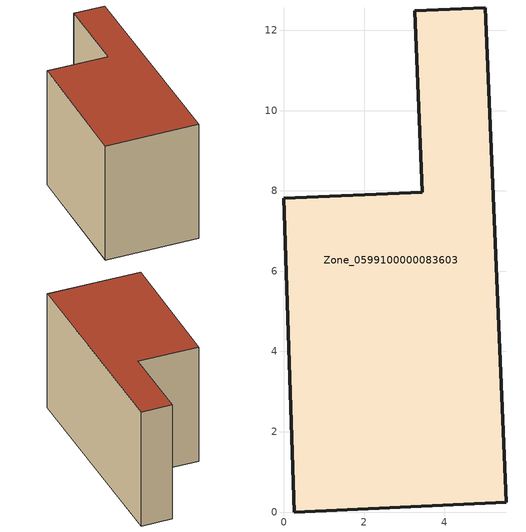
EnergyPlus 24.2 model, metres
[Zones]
Zone_0599100000083603
 floor ground (C_G): 3.45,7.97 3.26,12.49 5.02,12.56 5.54,0.24 0.26,0 0,7.82 z0
 wall outside (C_F): 5.54,0.24 5.02,12.56 3.26,12.49 3.45,7.97 0,7.82 0.26,0 5.54,0.24 z0:7.02
 roof outside (C_R): 0.26,0 5.54,0.24 5.02,12.56 3.26,12.49 3.45,7.97 0,7.82 z7.02
[BUILDING]
Pand.0599100000083603: North Axis=0; Terrain=City; Loads Convergence Tolerance Value=0.04; Temperature Convergence Tolerance Value=0.4; Solar Distribution=FullExterior; Maximum Number of Warmup Days=25; Minimum Number of Warmup Days=1
[Site:Location]
Rotterdam.The.Hague.AP_ZH_NLD Design_Conditions: Latitude=51.96; Longitude=4.45; Time Zone=1; Elevation=-4.5
[SITE:GROUNDTEMPERATURE:BUILDINGSURFACE]
18, 18, 18, 18, 18, 18, 18, 18, 18, 18, 18, 18
[MATERIAL] Thermal Absorptance=0.9; Solar Absorptance=0.7; Visible Absorptance=0.7
Name | Roughness | Thickness | Conductivity | Density | Specific Heat
G.TI.1946 | MediumSmooth | 0.15 | 1 | 540 | 1210
F.TI.1946 | Rough | 0.3 | 0.857143 | 1920 | 840
R.TI.1946 | MediumRough | 0.2 | 0.1 | 1500 | 1000
[CONSTRUCTION]
C_G: G.TI.1946
C_F: F.TI.1946
C_R: R.TI.1946
[ZONE]
Zone_0599100000083603: Type=1; Multiplier=1; Ceiling Height=Autocalculate; Volume=Autocalculate; Floor Area=autocalculate; Part of Total Floor Area=Yes
[ZONEINFILTRATION:DESIGNFLOWRATE]
Infil_Zone_0599100000083603: Zone or ZoneList or Space or SpaceList=Zone_0599100000083603; Schedule=AlwaysOn; Design Flow Rate Calculation Method=Flow/Area; Flow Rate per Floor Area=0.003; Constant Term Coefficient=1; Temperature Term Coefficient=0; Velocity Term Coefficient=0; Velocity Squared Term Coefficient=0
[HVACTEMPLATE:ZONE:IDEALLOADSAIRSYSTEM]
Zone_0599100000083603: Maximum Heating Supply Air Temperature=50; Minimum Cooling Supply Air Temperature=13; Maximum Heating Supply Air Humidity Ratio=0.0156; Minimum Cooling Supply Air Humidity Ratio=0.0077; Heating Limit=NoLimit; Cooling Limit=NoLimit; Dehumidification Control Type=ConstantSensibleHeatRatio; Cooling Sensible Heat Ratio=0.7; Dehumidification Setpoint=60; Humidification Control Type=None; Humidification Setpoint=30; Outdoor Air Method=None; Outdoor Air Flow Rate per Person=0.00944; Outdoor Air Flow Rate per Zone Floor Area=0; Outdoor Air Flow Rate per Zone=0; Demand Controlled Ventilation Type=None; Outdoor Air Economizer Type=NoEconomizer; Heat Recovery Type=None; Sensible Heat Recovery Effectiveness=0.7; Latent Heat Recovery Effectiveness=0.65
[ZONECONTROL:THERMOSTAT]
ThermostatControl_Zone_0599100000083603: Zone or ZoneList=Zone_0599100000083603; Control Type Schedule=DualSetpointControlType; Control 1=Thermostat_Zone_0599100000083603; Temperature Difference Between Cutout And Setpoint=0
[THERMOSTATSETPOINT:DUALSETPOINT]
Thermostat_Zone_0599100000083603: Heating Setpoint Temperature Schedule=HeatingSetpoint_Zone_0599100000083603; Cooling Setpoint Temperature Schedule=CoolingSetpoint_Zone_0599100000083603
[SCHEDULE:COMPACT]
HeatingSetpoint_Zone_0599100000083603: Through: 12/31, For: AllDays, Until: 24:00, 21
CoolingSetpoint_Zone_0599100000083603: Through: 12/31, For: AllDays, Until: 24:00, 24
DualSetpointControlType: Through: 12/31, For: AllDays, Until: 24:00, 4
AlwaysOn: Through: 12/31, For: AllDays, Until: 24:00, 1
